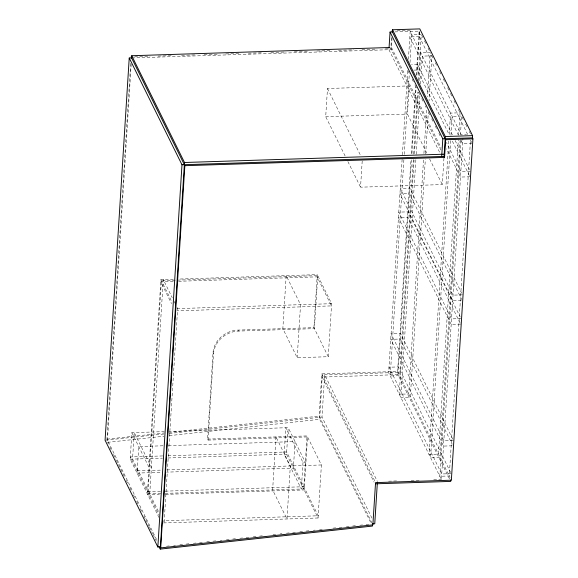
<?xml version="1.0" encoding="UTF-8"?>
<svg xmlns="http://www.w3.org/2000/svg" width="578" height="578" viewBox="0 0 578 578"><rect width="100%" height="100%" fill="white"/><g stroke="black" fill="none" stroke-linecap="round" stroke-linejoin="round"><path stroke-width="0.43" stroke-dasharray="2.89 2.17" d="M156.616 539.628L106.959 439.157L130.707 63.24M131.199 64.237L107.45 440.147L107.508 442.343L108.31 443.962M159.037 517.534L130.195 459.178L131.863 432.662L164.21 431.629M173.342 279.232L160.908 279.629L147.368 493.93L160.691 493.511M149.738 493.858L163.271 279.557L172.244 297.713M165.626 494.356L304.187 489.934L307.539 436.91L208.044 440.089L207.553 439.092L212.993 352.934A24.233 21.552 -26.3 0 1 238.078 330.081L313.912 327.661L328.268 356.713L297.2 357.703L282.844 328.658L286.189 275.634L300.546 304.678L297.2 357.703M208.044 440.089L213.484 353.924L212.993 352.934M163.502 522.924L318.052 517.989L286.522 454.185L288.191 427.677L168.704 431.491M303.002 462.508L301.326 489.017L284.152 454.265L285.828 427.749L303.002 462.508L305.372 462.429L288.191 427.677M345.109 155.937L325.703 116.677L327.488 88.506L409.217 85.898L407.439 114.068L427.236 154.131M207.553 439.092L307.048 435.92L303.696 488.945L165.135 493.366M313.912 327.661L317.264 274.644L178.674 279.066M371.986 523.061L319.135 416.124L321.801 373.872L397.613 371.452L450.067 477.587M371.957 518.134L321.997 417.041L324.663 374.79L377.427 481.546M318.052 517.989L321.404 464.965L307.048 435.92M328.268 356.713L331.62 303.688L317.264 274.644M443.955 158.17L442.286 184.577L360.549 187.185L362.218 160.778M440.898 149.998L390.815 48.66L391.537 37.173M392.029 38.162L391.306 49.65L132.492 57.916M402.115 159.297L388.633 372.745L441.39 479.502L462.949 138.164M402.396 154.796L407.685 71.036M408.422 59.332L410.185 31.414L461.352 134.934L466.525 134.775M403.877 159.824L390.229 375.975L399.701 375.671L413.349 159.521M404.217 154.42L409.34 73.363M410.019 62.561L411.782 34.637L421.261 34.333M397.613 371.452L410.98 159.803M411.377 153.502L415.589 86.859M416.326 75.147L419.115 31.017M458.614 135.317L460.037 112.797L450.558 113.1L449.193 134.717L417.208 70.01L417.554 64.49L411.529 64.678M467.674 134.493L419.31 36.631L419.664 31.111L395.056 31.891M449.525 478.981L397.967 374.652L411.529 159.896M411.926 153.596L416.138 86.946M416.875 75.241L419.664 31.111M413.696 154.116L417.619 91.974M418.356 80.27L421.203 35.236M414.043 160.077L399.254 394.239L408.725 393.936L423.573 158.878M414.44 153.77L418.306 92.531M419.043 80.826L420.813 52.901L430.285 52.598L427.496 96.728M415.864 159.701L400.85 397.469L410.322 397.165L425.336 159.398M416.203 154.297L419.903 95.76M420.64 84.048L422.402 56.131L431.882 55.828L429.035 100.861M423.912 153.473L426.701 109.343M425.683 153.994L428.356 111.67M448.795 141.018L429.006 454.438L438.478 454.135L458.332 139.818M450.623 140.649L430.603 457.668L440.075 457.364L460.095 140.346M450.963 135.245L452.155 116.33L460.774 116.055M460.435 134.941L461.634 116.026M461.013 140.346L439.8 476.272L449.272 475.976L470.492 140.042M106.959 439.157L164.26 432.936M168.733 432.452L319.135 416.124M163.856 434.027L105.08 440.226M169.224 433.442L321.997 417.041M107.508 442.343L163.906 436.224M169.282 435.639L319.685 419.31L371.242 523.639M166.478 546.224L169.166 545.935M173.646 545.444L175.43 545.249M179.91 544.765L182.597 544.476M186.174 544.086L188.861 543.797M193.341 543.306L196.021 543.017M199.605 542.626L202.293 542.337M206.765 541.853L209.453 541.557M213.036 541.174L215.717 540.878M220.196 540.394L221.988 540.199M226.46 539.715L229.148 539.418M232.732 539.036L235.412 538.739M239.892 538.255L242.579 537.966M246.156 537.576L248.843 537.28M253.323 536.796L256.003 536.507M259.587 536.117L262.275 535.828M273.018 534.657L275.699 534.368M280.178 533.884L281.97 533.689M286.442 533.205L289.13 532.909M292.714 532.519L295.394 532.23M299.874 531.746L302.561 531.449M306.138 531.066L308.825 530.77M313.305 530.286L315.089 530.091M319.569 529.607L322.257 529.318M333 528.148L335.681 527.859M339.264 527.468L341.952 527.179M346.424 526.688L349.112 526.399M352.696 526.009L355.376 525.72M359.856 525.236L362.543 524.94M366.12 524.549L368.807 524.26M397.202 30.815L412.143 30.338M419.31 36.631L409.838 36.934L458.202 134.797M134.71 56.832L150.042 56.348M158.155 56.088L172.584 55.625M181.6 55.336L195.126 54.903M204.142 54.621L217.675 54.188M225.788 53.927L240.217 53.465M248.33 53.205L262.759 52.75M270.88 52.49L285.308 52.027M294.325 51.738L307.85 51.305M316.867 51.023L330.392 50.589M338.513 50.329L353.837 49.838M361.958 49.578L376.386 49.123M385.403 48.834L390.815 48.66M413.761 70.119L417.208 70.01M325.703 116.677L407.439 114.068M472.074 143.387L462.602 143.691L460.998 140.454M470.319 171.247L460.839 171.543L446.454 142.434M469.965 176.767L460.493 177.07L446.505 148.763M173.205 281.443L160.763 281.84L171.529 303.623M178.53 281.276L317.127 276.848L331.483 305.899L176.897 310.834M462.508 294.838L453.036 295.141L400.272 188.385L409.751 188.081L461.714 293.219M177.034 308.623L331.62 303.688M461.302 300.387L452.682 300.661L399.925 193.912L409.397 193.608L461.757 299.556M461.013 318.594L451.534 318.897L398.769 212.14L408.249 211.837L460.211 316.975M213.484 353.924A24.233 21.552 -26.3 0 1 238.57 331.078L314.403 328.658L317.756 275.634L161.392 280.626L147.86 494.927L159.405 494.558M460.659 324.114L451.187 324.417L398.423 217.668L407.902 217.364L460.261 323.312M398.105 372.449L322.293 374.862L319.685 419.31M397.967 374.652L322.156 377.073L374.118 482.211M162.996 445.79L138.734 446.57L137.065 473.079L161.32 472.305M168.386 445.624L295.069 441.578L293.393 468.086L166.71 472.132M453.325 440.263L443.853 440.566L391.089 333.809L400.568 333.506L452.928 439.453M452.119 445.811L443.507 446.086L390.742 339.329L400.214 339.033L452.177 444.164M162.678 455.934L130.332 456.967L158.878 514.716M168.068 455.76L286.659 451.974L318.196 515.778L163.639 520.713M130.195 459.178L162.534 458.144M167.923 457.971L286.522 454.185M137.203 470.868L161.457 470.095M166.854 469.921L321.404 464.965M451.216 473.678L441.744 473.982L388.98 367.225L398.459 366.922L450.818 472.869M388.597 481.185L396.718 480.925M411.153 480.47L420.184 480.181M433.717 479.747L443.116 479.451M147.506 491.726L160.836 491.3M165.272 491.155L303.84 486.734M421.665 35.15L422.865 37.577M424.462 40.814L426.456 44.86M428.06 48.09L430.054 52.136M431.658 55.372L433.652 59.418M435.256 62.648L437.25 66.694M439.648 71.549L440.848 73.97M443.247 78.825L445.248 82.871M447.647 87.719L448.846 90.146M450.443 93.383L452.437 97.429M454.041 100.659L456.035 104.705M458.433 109.56L459.633 111.988M462.032 116.835L464.033 120.881M465.63 124.118L467.631 128.157M469.228 131.394L470.427 133.821M470.478 140.151L471.677 142.578M417.554 64.49L452.328 134.847M455.132 140.512L469.517 169.629M452.379 141.184L469.567 175.958M407.728 70.314L409.73 74.36M412.128 79.208L413.328 81.635M414.925 84.872L416.124 87.3M418.523 92.148L419.722 94.575M421.723 98.621L423.32 101.858M425.314 105.897L426.116 107.515M428.912 113.18L429.714 114.798M431.715 118.837L432.915 121.264M435.313 126.12L436.513 128.547M438.904 133.395L440.104 135.823M391.443 47.447L441.007 147.73M388.936 49.73L440.096 153.249M429.613 158.936L442.286 184.577M327.488 88.506L360.744 155.814M347.884 161.544L360.549 187.185M321.801 373.872L375.057 481.619M238.078 330.081L238.57 331.078M174.043 301.34L174.939 303.154M177.034 307.395L177.627 308.601L164.094 522.902L163.198 521.089M160.908 279.629L171.673 301.42M131.863 432.662L149.045 467.421L151.414 467.342L134.233 432.59L132.557 459.098L158.712 512.014M109.907 447.199L111.908 451.245M113.505 454.474L115.903 459.329M116.301 460.139L124.696 477.125M126.293 480.354L128.294 484.4M129.891 487.637L131.892 491.676M133.489 494.913L134.688 497.34M136.69 501.386L138.684 505.425M140.288 508.662L141.885 511.898M143.886 515.944L145.483 519.174M145.88 519.983L149.081 526.457M149.478 527.266L152.679 533.732M153.076 534.542L156.277 541.015M275.973 436.91L272.628 489.934L286.984 518.979L290.329 465.962L275.973 436.91"/><path stroke-width="0.87" d="M389.637 47.504L131.733 55.734L131.596 57.945L129.226 58.017L105.08 440.226L157.845 546.983L160.214 546.904L160.706 547.901L372.875 524.867L375.548 482.616L451.36 480.195L472.92 138.857L472.428 137.867L472.566 135.657L419.801 28.9L392.556 29.767L392.419 31.978L390.049 32.057L389.045 47.96M157.845 546.983L181.983 164.773L129.226 58.017M131.733 55.734L184.498 162.49L160.272 549.1L372.442 526.067L372.405 524.607M160.706 547.901L184.844 165.691L131.105 56.947M377.369 482.442L374.754 523.798L372.391 523.87M441.693 156.486L442.813 138.807L390.049 32.057M184.844 165.691L444.554 157.404L444.063 156.407L445.32 136.524L392.556 29.767M444.554 157.404L445.674 139.724L391.927 30.988M450.818 479.935L450.724 481.409L375.816 483.8M445.32 136.524L472.566 135.657M442.813 138.807L472.428 137.867M445.674 139.724L472.92 138.857M184.498 162.49L444.207 154.196M181.983 164.773L444.063 156.407M159.073 546.672L160.272 549.1"/></g></svg>
